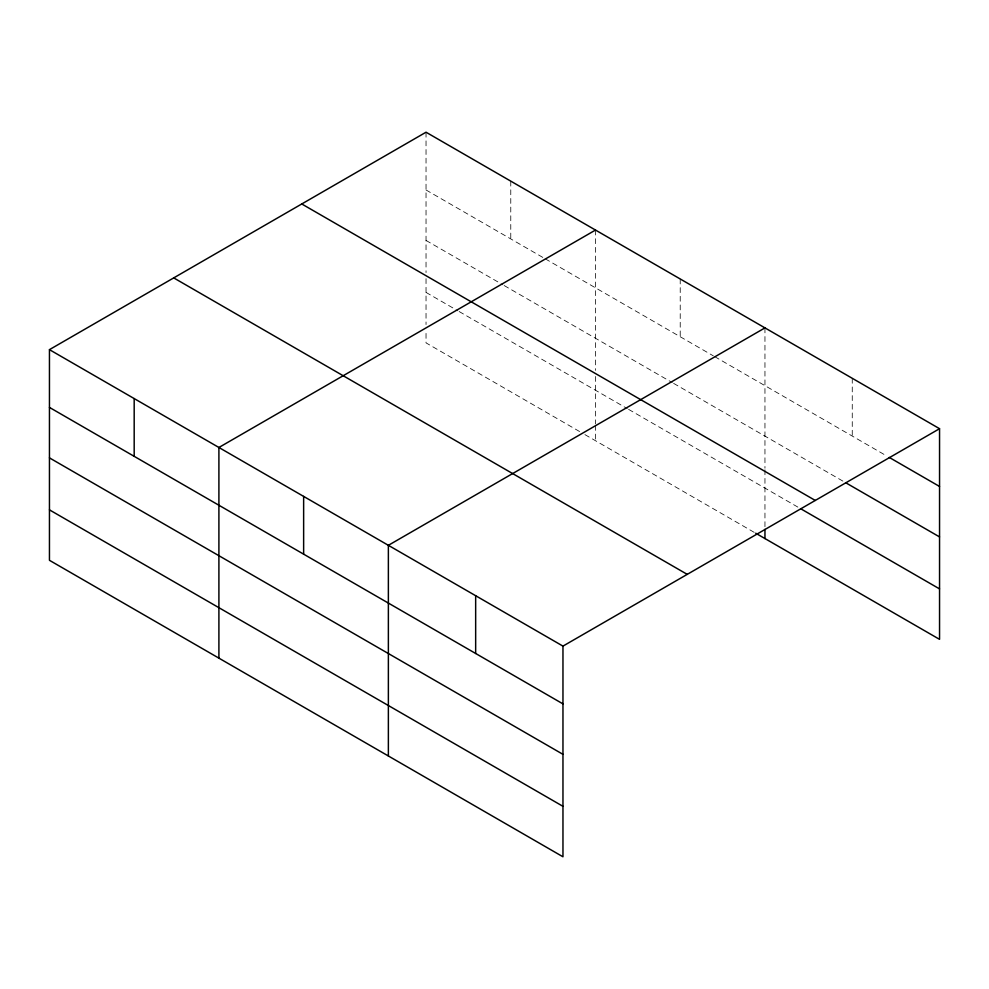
<?xml version="1.0" encoding="UTF-8"?>
<svg xmlns="http://www.w3.org/2000/svg" width="989" height="989" viewBox="0 0 989 989"><rect width="100%" height="100%" fill="white"/><g stroke="black" fill="none" stroke-linecap="round" stroke-linejoin="round"><path stroke-width="0.74" stroke-dasharray="4.95 3.71" d="M426.036 189.987L543.863 258.018M545.186 258.784L713.329 355.855M714.651 356.609L886.639 455.917M426.036 240.438L502.832 284.77M504.155 285.537L672.285 382.607M673.608 383.373L842.999 481.173M426.036 292.423L457.808 310.769M459.143 311.535L627.273 408.605M628.596 409.372L798.024 507.196M579.616 431.55L426.036 342.886L426.036 330.647M584.907 434.604L754.36 532.441M852.258 378.293L852.258 436.062M764.954 327.891L764.954 468.217M764.954 469.75L764.954 527.854M680.222 278.972L680.222 336.742M595.502 230.054L595.502 370.393M595.502 376.5L595.502 423.898M595.502 425.431L595.502 440.723M510.769 181.135L510.769 238.905M426.036 132.217L426.036 272.556M426.036 278.663L426.036 324.54"/><path stroke-width="1.48" d="M49.45 349.649L562.964 646.114L562.964 856.783L49.45 560.306L49.45 349.649L426.036 132.217L939.55 428.694L939.55 639.351L755.695 533.207M595.502 230.054L218.903 447.485L218.903 658.142M764.954 327.891L388.368 545.322L388.368 755.979M562.964 646.114L939.55 428.694M889.284 457.437L939.55 486.464M845.644 482.694L939.55 536.916M301.769 203.969L815.27 500.446M800.67 508.717L939.55 588.9M173.73 277.897L687.231 574.362M49.45 407.406L562.964 703.884M49.45 457.87L562.964 754.335M49.45 509.854L562.964 806.319M764.954 529.387L764.954 538.56M475.66 595.712L475.66 653.482M303.635 496.404L303.635 554.161M134.183 398.567L134.183 456.325"/></g></svg>
